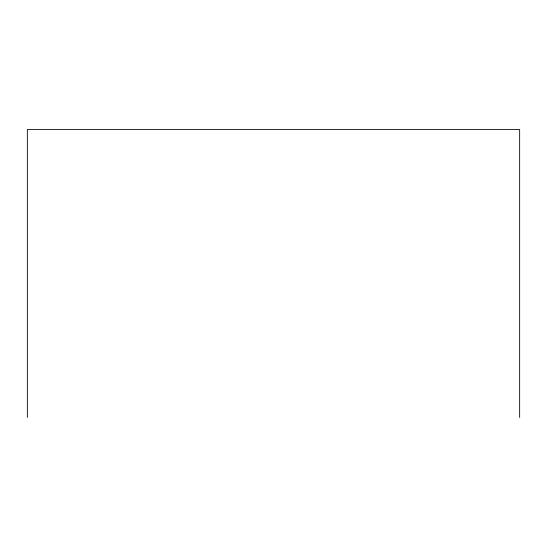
<?xml version="1.0" encoding="UTF-8"?>
<svg xmlns="http://www.w3.org/2000/svg" width="547" height="547" viewBox="0 0 547 547"><rect width="100%" height="100%" fill="white"/><g stroke="black" fill="none" stroke-linecap="round" stroke-linejoin="round"><path stroke-width="0.82" d="M519.65 417.443L519.65 129.557L27.35 129.557L27.35 417.443"/></g></svg>
